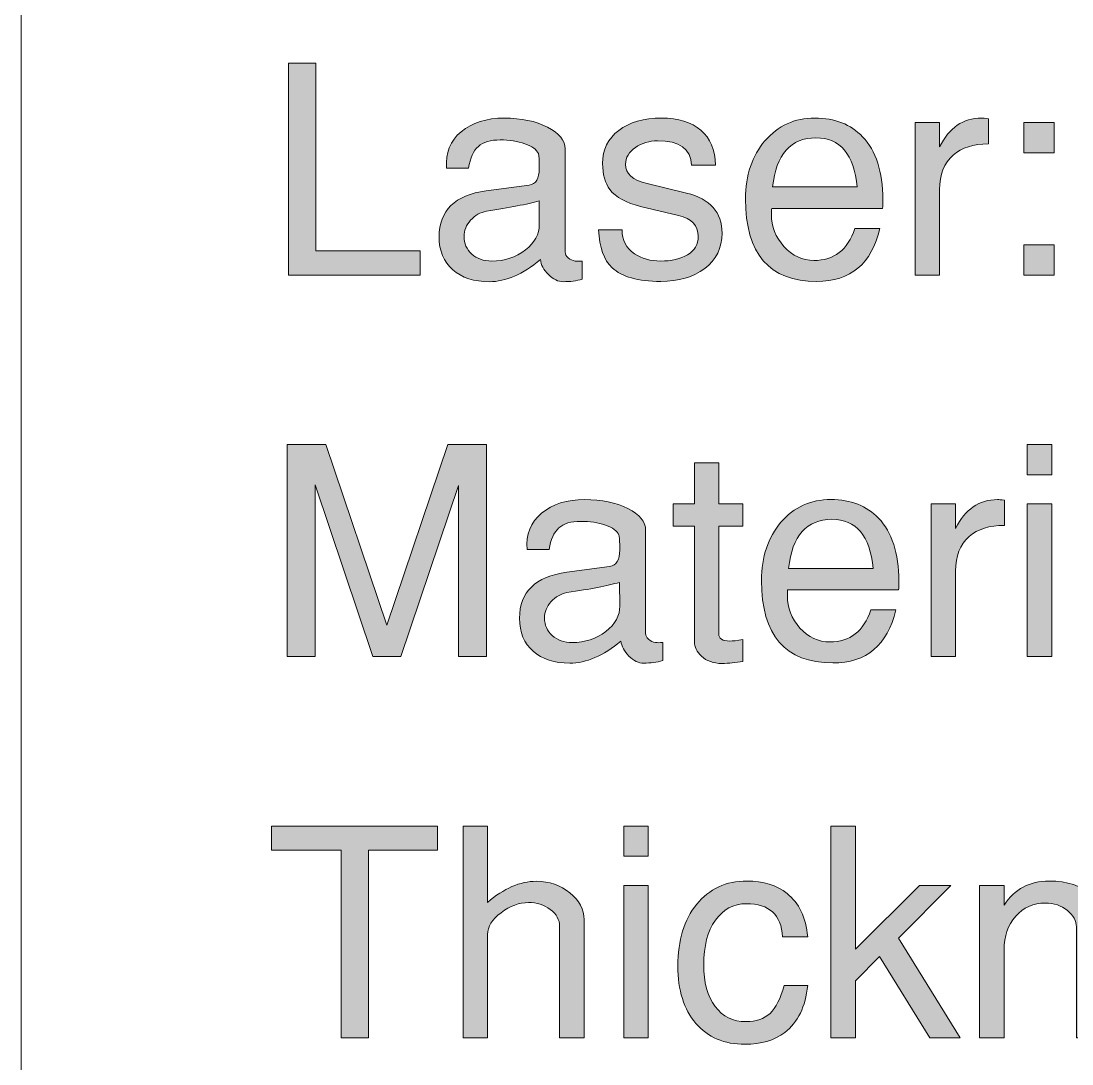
# Model space of a CAD drawing. Header units: inches. Extents: x 0.74 to 7.95, y -5.44 to -0.45.
# Drawn here: x 0.744 to 1.347, y -4.36 to -3.762 of the extents above; entities that cross this region are included whole.
import ezdxf

# ---------------------------------------------------------------- set-up
doc = ezdxf.new("R2010")
doc.units = ezdxf.units.IN
doc.header["$MEASUREMENT"] = 0
doc.layers.add('Layer 1', color=7, linetype='Continuous')

# ---------------------------------------------------------------- blocks, each defined once
blk = doc.blocks.new('block 15')
at = {"layer": 'Layer 1', "true_color": 0xed1f24}
h = blk.add_hatch(color=240, dxfattribs=at)
h.dxf.hatch_style = 2
h.paths.add_polyline_path([(1.01103, -4.12636), (0.99504, -4.12636), (0.99504, -4.02835), (0.96187, -4.12636), (0.94587, -4.12636), (0.9127, -4.02785), (0.9127, -4.12636), (0.8967, -4.12636), (0.8967, -4.00486), (0.91886, -4.00486), (0.95388, -4.10837), (0.98891, -4.00486), (1.01103, -4.00486)])
h = blk.add_hatch(color=240, dxfattribs=at)
h.dxf.hatch_style = 2
h.paths.add_polyline_path([(1.33537, -4.02219), (1.32137, -4.02219), (1.32137, -4.00486), (1.33537, -4.00486)])
h.paths.add_polyline_path([(1.33537, -4.12636), (1.32137, -4.12636), (1.32137, -4.03886), (1.33537, -4.03886)])
h = blk.add_hatch(color=240, dxfattribs=at)
h.dxf.hatch_style = 2
edge = h.paths.add_edge_path()
edge.add_spline(control_points=[(1.1582, -4.12919), (1.15409, -4.12996), (1.15009, -4.13036), (1.1462, -4.13036), (1.14131, -4.13036), (1.13737, -4.12897), (1.13437, -4.12619), (1.1317, -4.12375), (1.13037, -4.12091), (1.13037, -4.11769), (1.13037, -4.11769), (1.13037, -4.05169), (1.13037, -4.05169), (1.13037, -4.05169), (1.1182, -4.05169), (1.1182, -4.05169), (1.1182, -4.05169), (1.1182, -4.03886), (1.1182, -4.03886), (1.1182, -4.03886), (1.13037, -4.03886), (1.13037, -4.03886), (1.13037, -4.03886), (1.13037, -4.01519), (1.13037, -4.01519), (1.13037, -4.01519), (1.14437, -4.01519), (1.14437, -4.01519), (1.14437, -4.01519), (1.14437, -4.03886), (1.14437, -4.03886), (1.14437, -4.03886), (1.1582, -4.03886), (1.1582, -4.03886), (1.1582, -4.03886), (1.1582, -4.05169), (1.1582, -4.05169), (1.1582, -4.05169), (1.14437, -4.05169), (1.14437, -4.05169), (1.14437, -4.05169), (1.14437, -4.11336), (1.14437, -4.11336), (1.14437, -4.11614), (1.14642, -4.11752), (1.15053, -4.11752), (1.1522, -4.11752), (1.15476, -4.11725), (1.1582, -4.11669), (1.1582, -4.11669), (1.1582, -4.12919), (1.1582, -4.12919)], knot_values=[0, 0, 0, 0, 1, 1, 1, 2, 2, 2, 3, 3, 3, 4, 4, 4, 5, 5, 5, 6, 6, 6, 7, 7, 7, 8, 8, 8, 9, 9, 9, 10, 10, 10, 11, 11, 11, 12, 12, 12, 13, 13, 13, 14, 14, 14, 15, 15, 15, 16, 16, 16, 17, 17, 17, 17], degree=3, periodic=1)
h = blk.add_hatch(color=240, dxfattribs=at)
h.dxf.hatch_style = 2
edge = h.paths.add_edge_path()
edge.add_spline(control_points=[(1.1122, -4.12873), (1.10876, -4.1297), (1.10515, -4.13019), (1.10137, -4.13019), (1.09837, -4.13019), (1.09551, -4.12882), (1.09279, -4.12611), (1.09006, -4.12339), (1.08853, -4.12052), (1.0882, -4.11752), (1.07809, -4.12597), (1.06831, -4.13019), (1.05887, -4.13019), (1.05009, -4.13019), (1.04309, -4.1279), (1.03787, -4.12335), (1.03265, -4.11878), (1.03004, -4.11249), (1.03004, -4.10447), (1.03004, -4.08933), (1.03907, -4.08053), (1.05713, -4.07808), (1.05713, -4.07808), (1.08172, -4.07474), (1.08172, -4.07474), (1.0856, -4.07418), (1.08754, -4.07102), (1.08754, -4.06523), (1.08754, -4.06032), (1.08737, -4.05749), (1.08704, -4.05671), (1.08604, -4.05437), (1.08346, -4.05248), (1.07931, -4.05103), (1.07515, -4.04958), (1.07042, -4.04886), (1.06511, -4.04886), (1.05957, -4.04886), (1.05539, -4.0501), (1.05256, -4.05261), (1.04974, -4.05511), (1.04789, -4.05924), (1.047, -4.06502), (1.047, -4.06502), (1.03437, -4.06502), (1.03437, -4.06502), (1.03359, -4.05636), (1.03637, -4.04941), (1.0427, -4.04419), (1.04904, -4.03897), (1.05726, -4.03636), (1.06737, -4.03636), (1.07715, -4.03636), (1.08542, -4.03808), (1.0922, -4.04152), (1.09898, -4.04497), (1.10237, -4.04913), (1.10237, -4.05402), (1.10237, -4.05402), (1.10237, -4.11319), (1.10237, -4.11319), (1.10237, -4.11441), (1.10295, -4.11553), (1.10412, -4.11652), (1.10529, -4.11752), (1.10659, -4.11814), (1.10804, -4.11835), (1.10914, -4.11847), (1.11053, -4.11847), (1.1122, -4.11835), (1.1122, -4.11835), (1.1122, -4.12873), (1.1122, -4.12873)], knot_values=[0, 0, 0, 0, 1, 1, 1, 2, 2, 2, 3, 3, 3, 4, 4, 4, 5, 5, 5, 6, 6, 6, 7, 7, 7, 8, 8, 8, 9, 9, 9, 10, 10, 10, 11, 11, 11, 12, 12, 12, 13, 13, 13, 14, 14, 14, 15, 15, 15, 16, 16, 16, 17, 17, 17, 18, 18, 18, 19, 19, 19, 20, 20, 20, 21, 21, 21, 22, 22, 22, 23, 23, 23, 24, 24, 24, 24], degree=3, periodic=1)
edge = h.paths.add_edge_path()
edge.add_spline(control_points=[(1.08754, -4.09742), (1.08754, -4.09742), (1.08738, -4.08386), (1.08738, -4.08386), (1.08067, -4.08575), (1.07062, -4.08771), (1.05722, -4.08972), (1.0537, -4.09039), (1.05069, -4.09212), (1.04816, -4.09491), (1.04563, -4.0977), (1.04437, -4.10083), (1.04437, -4.10429), (1.04437, -4.10831), (1.04585, -4.11166), (1.04882, -4.11434), (1.05178, -4.11702), (1.05558, -4.11835), (1.06019, -4.11835), (1.06765, -4.11835), (1.07411, -4.11624), (1.07955, -4.11199), (1.08499, -4.10775), (1.08765, -4.10289), (1.08754, -4.09742)], knot_values=[0, 0, 0, 0, 1, 1, 1, 2, 2, 2, 3, 3, 3, 4, 4, 4, 5, 5, 5, 6, 6, 6, 7, 7, 7, 8, 8, 8, 8], degree=3, periodic=1)
h = blk.add_hatch(color=240, dxfattribs=at)
h.dxf.hatch_style = 2
edge = h.paths.add_edge_path()
edge.add_spline(control_points=[(1.2477, -4.08302), (1.2477, -4.08514), (1.24765, -4.08685), (1.24753, -4.08819), (1.24753, -4.08819), (1.18387, -4.08819), (1.18387, -4.08819), (1.18376, -4.08897), (1.1837, -4.09008), (1.1837, -4.09153), (1.1837, -4.09852), (1.18611, -4.10469), (1.19093, -4.11003), (1.19575, -4.11536), (1.20148, -4.11802), (1.20814, -4.11802), (1.21966, -4.11802), (1.22747, -4.11191), (1.23157, -4.09969), (1.23157, -4.09969), (1.24587, -4.09969), (1.24587, -4.09969), (1.2412, -4.11991), (1.22915, -4.13003), (1.2097, -4.13003), (1.18247, -4.13003), (1.16887, -4.11424), (1.16887, -4.08269), (1.16887, -4.06913), (1.17259, -4.05802), (1.18003, -4.04936), (1.18748, -4.04069), (1.19704, -4.03636), (1.2087, -4.03636), (1.22015, -4.03636), (1.22925, -4.03992), (1.23604, -4.04702), (1.2437, -4.05514), (1.24759, -4.06713), (1.2477, -4.08302)], knot_values=[0, 0, 0, 0, 1, 1, 1, 2, 2, 2, 3, 3, 3, 4, 4, 4, 5, 5, 5, 6, 6, 6, 7, 7, 7, 8, 8, 8, 9, 9, 9, 10, 10, 10, 11, 11, 11, 12, 12, 12, 13, 13, 13, 13], degree=3, periodic=1)
edge = h.paths.add_edge_path()
edge.add_spline(control_points=[(1.23287, -4.07585), (1.23108, -4.05708), (1.22322, -4.04769), (1.20929, -4.04769), (1.19479, -4.04769), (1.18648, -4.05708), (1.18437, -4.07585), (1.18437, -4.07585), (1.23287, -4.07585), (1.23287, -4.07585)], knot_values=[0, 0, 0, 0, 1, 1, 1, 2, 2, 2, 3, 3, 3, 3], degree=3, periodic=1)
h = blk.add_hatch(color=240, dxfattribs=at)
h.dxf.hatch_style = 2
edge = h.paths.add_edge_path()
edge.add_spline(control_points=[(1.3082, -4.05119), (1.29964, -4.05119), (1.29292, -4.0533), (1.28803, -4.05752), (1.28281, -4.06219), (1.2802, -4.0688), (1.2802, -4.07736), (1.2802, -4.07736), (1.2802, -4.12636), (1.2802, -4.12636), (1.2802, -4.12636), (1.2662, -4.12636), (1.2662, -4.12636), (1.2662, -4.12636), (1.2662, -4.03886), (1.2662, -4.03886), (1.2662, -4.03886), (1.2802, -4.03886), (1.2802, -4.03886), (1.2802, -4.03886), (1.2802, -4.05286), (1.2802, -4.05286), (1.28575, -4.04186), (1.29376, -4.03636), (1.3042, -4.03636), (1.30509, -4.03636), (1.30642, -4.03647), (1.3082, -4.03669), (1.3082, -4.03669), (1.3082, -4.05119), (1.3082, -4.05119)], knot_values=[0, 0, 0, 0, 1, 1, 1, 2, 2, 2, 3, 3, 3, 4, 4, 4, 5, 5, 5, 6, 6, 6, 7, 7, 7, 8, 8, 8, 9, 9, 9, 10, 10, 10, 10], degree=3, periodic=1)
at = {"layer": 'Layer 1', "lineweight": 0}
for points in [[(1.01103, -4.12636), (0.99504, -4.12636), (0.99504, -4.02835), (0.96187, -4.12636), (0.94587, -4.12636), (0.9127, -4.02785), (0.9127, -4.12636), (0.8967, -4.12636), (0.8967, -4.00486), (0.91886, -4.00486), (0.95388, -4.10837), (0.98891, -4.00486), (1.01103, -4.00486), (1.01103, -4.12636)], [(1.33537, -4.02219), (1.32137, -4.02219), (1.32137, -4.00486), (1.33537, -4.00486), (1.33537, -4.02219)], [(1.33537, -4.12636), (1.32137, -4.12636), (1.32137, -4.03886), (1.33537, -4.03886), (1.33537, -4.12636)]]:
    blk.add_lwpolyline(points, dxfattribs=at)
for points, knots in [([(1.1582, -4.12919), (1.15409, -4.12996), (1.15009, -4.13036), (1.1462, -4.13036), (1.14131, -4.13036), (1.13737, -4.12897), (1.13437, -4.12619), (1.1317, -4.12375), (1.13037, -4.12091), (1.13037, -4.11769), (1.13037, -4.11769), (1.13037, -4.05169), (1.13037, -4.05169), (1.13037, -4.05169), (1.1182, -4.05169), (1.1182, -4.05169), (1.1182, -4.05169), (1.1182, -4.03886), (1.1182, -4.03886), (1.1182, -4.03886), (1.13037, -4.03886), (1.13037, -4.03886), (1.13037, -4.03886), (1.13037, -4.01519), (1.13037, -4.01519), (1.13037, -4.01519), (1.14437, -4.01519), (1.14437, -4.01519), (1.14437, -4.01519), (1.14437, -4.03886), (1.14437, -4.03886), (1.14437, -4.03886), (1.1582, -4.03886), (1.1582, -4.03886), (1.1582, -4.03886), (1.1582, -4.05169), (1.1582, -4.05169), (1.1582, -4.05169), (1.14437, -4.05169), (1.14437, -4.05169), (1.14437, -4.05169), (1.14437, -4.11336), (1.14437, -4.11336), (1.14437, -4.11614), (1.14642, -4.11752), (1.15053, -4.11752), (1.1522, -4.11752), (1.15476, -4.11725), (1.1582, -4.11669), (1.1582, -4.11669), (1.1582, -4.12919), (1.1582, -4.12919)], [0, 0, 0, 0, 1, 1, 1, 2, 2, 2, 3, 3, 3, 4, 4, 4, 5, 5, 5, 6, 6, 6, 7, 7, 7, 8, 8, 8, 9, 9, 9, 10, 10, 10, 11, 11, 11, 12, 12, 12, 13, 13, 13, 14, 14, 14, 15, 15, 15, 16, 16, 16, 17, 17, 17, 17]), ([(1.1122, -4.12873), (1.10876, -4.1297), (1.10515, -4.13019), (1.10137, -4.13019), (1.09837, -4.13019), (1.09551, -4.12882), (1.09279, -4.12611), (1.09006, -4.12339), (1.08853, -4.12052), (1.0882, -4.11752), (1.07809, -4.12597), (1.06831, -4.13019), (1.05887, -4.13019), (1.05009, -4.13019), (1.04309, -4.1279), (1.03787, -4.12335), (1.03265, -4.11878), (1.03004, -4.11249), (1.03004, -4.10447), (1.03004, -4.08933), (1.03907, -4.08053), (1.05713, -4.07808), (1.05713, -4.07808), (1.08172, -4.07474), (1.08172, -4.07474), (1.0856, -4.07418), (1.08754, -4.07102), (1.08754, -4.06523), (1.08754, -4.06032), (1.08737, -4.05749), (1.08704, -4.05671), (1.08604, -4.05437), (1.08346, -4.05248), (1.07931, -4.05103), (1.07515, -4.04958), (1.07042, -4.04886), (1.06511, -4.04886), (1.05957, -4.04886), (1.05539, -4.0501), (1.05256, -4.05261), (1.04974, -4.05511), (1.04789, -4.05924), (1.047, -4.06502), (1.047, -4.06502), (1.03437, -4.06502), (1.03437, -4.06502), (1.03359, -4.05636), (1.03637, -4.04941), (1.0427, -4.04419), (1.04904, -4.03897), (1.05726, -4.03636), (1.06737, -4.03636), (1.07715, -4.03636), (1.08542, -4.03808), (1.0922, -4.04152), (1.09898, -4.04497), (1.10237, -4.04913), (1.10237, -4.05402), (1.10237, -4.05402), (1.10237, -4.11319), (1.10237, -4.11319), (1.10237, -4.11441), (1.10295, -4.11553), (1.10412, -4.11652), (1.10529, -4.11752), (1.10659, -4.11814), (1.10804, -4.11835), (1.10914, -4.11847), (1.11053, -4.11847), (1.1122, -4.11835), (1.1122, -4.11835), (1.1122, -4.12873), (1.1122, -4.12873)], [0, 0, 0, 0, 1, 1, 1, 2, 2, 2, 3, 3, 3, 4, 4, 4, 5, 5, 5, 6, 6, 6, 7, 7, 7, 8, 8, 8, 9, 9, 9, 10, 10, 10, 11, 11, 11, 12, 12, 12, 13, 13, 13, 14, 14, 14, 15, 15, 15, 16, 16, 16, 17, 17, 17, 18, 18, 18, 19, 19, 19, 20, 20, 20, 21, 21, 21, 22, 22, 22, 23, 23, 23, 24, 24, 24, 24]), ([(1.2477, -4.08302), (1.2477, -4.08514), (1.24765, -4.08685), (1.24753, -4.08819), (1.24753, -4.08819), (1.18387, -4.08819), (1.18387, -4.08819), (1.18376, -4.08897), (1.1837, -4.09008), (1.1837, -4.09153), (1.1837, -4.09852), (1.18611, -4.10469), (1.19093, -4.11003), (1.19575, -4.11536), (1.20148, -4.11802), (1.20814, -4.11802), (1.21966, -4.11802), (1.22747, -4.11191), (1.23157, -4.09969), (1.23157, -4.09969), (1.24587, -4.09969), (1.24587, -4.09969), (1.2412, -4.11991), (1.22915, -4.13003), (1.2097, -4.13003), (1.18247, -4.13003), (1.16887, -4.11424), (1.16887, -4.08269), (1.16887, -4.06913), (1.17259, -4.05802), (1.18003, -4.04936), (1.18748, -4.04069), (1.19704, -4.03636), (1.2087, -4.03636), (1.22015, -4.03636), (1.22925, -4.03992), (1.23604, -4.04702), (1.2437, -4.05514), (1.24759, -4.06713), (1.2477, -4.08302)], [0, 0, 0, 0, 1, 1, 1, 2, 2, 2, 3, 3, 3, 4, 4, 4, 5, 5, 5, 6, 6, 6, 7, 7, 7, 8, 8, 8, 9, 9, 9, 10, 10, 10, 11, 11, 11, 12, 12, 12, 13, 13, 13, 13]), ([(1.3082, -4.05119), (1.29964, -4.05119), (1.29292, -4.0533), (1.28803, -4.05752), (1.28281, -4.06219), (1.2802, -4.0688), (1.2802, -4.07736), (1.2802, -4.07736), (1.2802, -4.12636), (1.2802, -4.12636), (1.2802, -4.12636), (1.2662, -4.12636), (1.2662, -4.12636), (1.2662, -4.12636), (1.2662, -4.03886), (1.2662, -4.03886), (1.2662, -4.03886), (1.2802, -4.03886), (1.2802, -4.03886), (1.2802, -4.03886), (1.2802, -4.05286), (1.2802, -4.05286), (1.28575, -4.04186), (1.29376, -4.03636), (1.3042, -4.03636), (1.30509, -4.03636), (1.30642, -4.03647), (1.3082, -4.03669), (1.3082, -4.03669), (1.3082, -4.05119), (1.3082, -4.05119)], [0, 0, 0, 0, 1, 1, 1, 2, 2, 2, 3, 3, 3, 4, 4, 4, 5, 5, 5, 6, 6, 6, 7, 7, 7, 8, 8, 8, 9, 9, 9, 10, 10, 10, 10]), ([(1.23287, -4.07585), (1.23108, -4.05708), (1.22322, -4.04769), (1.20929, -4.04769), (1.19479, -4.04769), (1.18648, -4.05708), (1.18437, -4.07585), (1.18437, -4.07585), (1.23287, -4.07585), (1.23287, -4.07585)], [0, 0, 0, 0, 1, 1, 1, 2, 2, 2, 3, 3, 3, 3]), ([(1.08754, -4.09742), (1.08754, -4.09742), (1.08738, -4.08386), (1.08738, -4.08386), (1.08067, -4.08575), (1.07062, -4.08771), (1.05722, -4.08972), (1.0537, -4.09039), (1.05069, -4.09212), (1.04816, -4.09491), (1.04563, -4.0977), (1.04437, -4.10083), (1.04437, -4.10429), (1.04437, -4.10831), (1.04585, -4.11166), (1.04882, -4.11434), (1.05178, -4.11702), (1.05558, -4.11835), (1.06019, -4.11835), (1.06765, -4.11835), (1.07411, -4.11624), (1.07955, -4.11199), (1.08499, -4.10775), (1.08765, -4.10289), (1.08754, -4.09742)], [0, 0, 0, 0, 1, 1, 1, 2, 2, 2, 3, 3, 3, 4, 4, 4, 5, 5, 5, 6, 6, 6, 7, 7, 7, 8, 8, 8, 8])]:
    blk.add_open_spline(points, degree=3, knots=knots, dxfattribs=at)
blk = doc.blocks.new('block 14')
at = {"layer": 'Layer 1'}
blk.add_blockref('block 15', (0, 0), dxfattribs=at)
blk = doc.blocks.new('block 18')
at = {"layer": 'Layer 1', "true_color": 0xed1f24}
h = blk.add_hatch(color=240, dxfattribs=at)
h.dxf.hatch_style = 2
h.paths.add_polyline_path([(0.98304, -4.23749), (0.94337, -4.23749), (0.94337, -4.34516), (0.9277, -4.34516), (0.9277, -4.23749), (0.8877, -4.23749), (0.8877, -4.22366), (0.98304, -4.22366)])
h = blk.add_hatch(color=240, dxfattribs=at)
h.dxf.hatch_style = 2
edge = h.paths.add_edge_path()
edge.add_spline(control_points=[(1.06704, -4.34516), (1.06704, -4.34516), (1.05304, -4.34516), (1.05304, -4.34516), (1.05304, -4.34516), (1.05304, -4.28116), (1.05304, -4.28116), (1.05304, -4.27738), (1.05126, -4.27416), (1.0477, -4.27149), (1.04415, -4.26883), (1.03998, -4.2675), (1.0352, -4.2675), (1.02987, -4.2675), (1.02462, -4.26944), (1.01945, -4.27333), (1.01429, -4.27721), (1.01171, -4.28139), (1.01171, -4.28583), (1.01171, -4.28583), (1.01171, -4.34516), (1.01171, -4.34516), (1.01171, -4.34516), (0.9977, -4.34516), (0.9977, -4.34516), (0.9977, -4.34516), (0.9977, -4.22366), (0.9977, -4.22366), (0.9977, -4.22366), (1.01171, -4.22366), (1.01171, -4.22366), (1.01171, -4.22366), (1.01171, -4.2675), (1.01171, -4.2675), (1.02092, -4.25939), (1.03026, -4.25533), (1.0397, -4.25533), (1.04704, -4.25533), (1.05343, -4.25752), (1.05887, -4.26191), (1.06431, -4.2663), (1.06704, -4.27144), (1.06704, -4.27733), (1.06704, -4.27733), (1.06704, -4.34516), (1.06704, -4.34516)], knot_values=[0, 0, 0, 0, 1, 1, 1, 2, 2, 2, 3, 3, 3, 4, 4, 4, 5, 5, 5, 6, 6, 6, 7, 7, 7, 8, 8, 8, 9, 9, 9, 10, 10, 10, 11, 11, 11, 12, 12, 12, 13, 13, 13, 14, 14, 14, 15, 15, 15, 15], degree=3, periodic=1)
h = blk.add_hatch(color=240, dxfattribs=at)
h.dxf.hatch_style = 2
h.paths.add_polyline_path([(1.10387, -4.24099), (1.08987, -4.24099), (1.08987, -4.22366), (1.10387, -4.22366)])
h.paths.add_polyline_path([(1.10387, -4.34516), (1.08987, -4.34516), (1.08987, -4.25766), (1.10387, -4.25766)])
h = blk.add_hatch(color=240, dxfattribs=at)
h.dxf.hatch_style = 2
h.paths.add_polyline_path([(1.28278, -4.34516), (1.26554, -4.34516), (1.23665, -4.29841), (1.2227, -4.31246), (1.2227, -4.34516), (1.2087, -4.34516), (1.2087, -4.22366), (1.2227, -4.22366), (1.2227, -4.29416), (1.25954, -4.25766), (1.27753, -4.25766), (1.24743, -4.28796)])
h = blk.add_hatch(color=240, dxfattribs=at)
h.dxf.hatch_style = 2
edge = h.paths.add_edge_path()
edge.add_spline(control_points=[(1.19537, -4.315), (1.19415, -4.32722), (1.18976, -4.33622), (1.1822, -4.34199), (1.1762, -4.34655), (1.16859, -4.34883), (1.15937, -4.34883), (1.14748, -4.34883), (1.13809, -4.34483), (1.13121, -4.33683), (1.12432, -4.32883), (1.12087, -4.31783), (1.12087, -4.30383), (1.12087, -4.28916), (1.12448, -4.27738), (1.1317, -4.26849), (1.13892, -4.2596), (1.14853, -4.25516), (1.16054, -4.25516), (1.16987, -4.25516), (1.17754, -4.25755), (1.18353, -4.26233), (1.19042, -4.26777), (1.19437, -4.27605), (1.19537, -4.28716), (1.19537, -4.28716), (1.181, -4.28716), (1.181, -4.28716), (1.18022, -4.2745), (1.17331, -4.26816), (1.16027, -4.26816), (1.1528, -4.26816), (1.14684, -4.27133), (1.14239, -4.27766), (1.13793, -4.284), (1.1357, -4.29249), (1.1357, -4.30316), (1.1357, -4.31327), (1.13787, -4.32124), (1.14222, -4.32708), (1.14657, -4.33291), (1.15247, -4.33583), (1.15994, -4.33583), (1.16584, -4.33583), (1.17046, -4.33424), (1.17381, -4.33108), (1.17715, -4.32791), (1.17982, -4.32255), (1.18183, -4.315), (1.18183, -4.315), (1.19537, -4.315), (1.19537, -4.315)], knot_values=[0, 0, 0, 0, 1, 1, 1, 2, 2, 2, 3, 3, 3, 4, 4, 4, 5, 5, 5, 6, 6, 6, 7, 7, 7, 8, 8, 8, 9, 9, 9, 10, 10, 10, 11, 11, 11, 12, 12, 12, 13, 13, 13, 14, 14, 14, 15, 15, 15, 16, 16, 16, 17, 17, 17, 17], degree=3, periodic=1)
h = blk.add_hatch(color=240, dxfattribs=at)
h.dxf.hatch_style = 2
edge = h.paths.add_edge_path()
edge.add_spline(control_points=[(1.36354, -4.34516), (1.36354, -4.34516), (1.34953, -4.34516), (1.34953, -4.34516), (1.34953, -4.34516), (1.34953, -4.28149), (1.34953, -4.28149), (1.34953, -4.27805), (1.34781, -4.27491), (1.34437, -4.27207), (1.34092, -4.26925), (1.3367, -4.26783), (1.3317, -4.26783), (1.32481, -4.26783), (1.31915, -4.27036), (1.3147, -4.27541), (1.31026, -4.28047), (1.30804, -4.28689), (1.30804, -4.29466), (1.30804, -4.29466), (1.30804, -4.34516), (1.30804, -4.34516), (1.30804, -4.34516), (1.29403, -4.34516), (1.29403, -4.34516), (1.29403, -4.34516), (1.29403, -4.25766), (1.29403, -4.25766), (1.29403, -4.25766), (1.30804, -4.25766), (1.30804, -4.25766), (1.30804, -4.25766), (1.30804, -4.269), (1.30804, -4.269), (1.31403, -4.25977), (1.32265, -4.25516), (1.33387, -4.25516), (1.34454, -4.25516), (1.35242, -4.25789), (1.35754, -4.26333), (1.36154, -4.26755), (1.36354, -4.27288), (1.36354, -4.27932), (1.36354, -4.27932), (1.36354, -4.34516), (1.36354, -4.34516)], knot_values=[0, 0, 0, 0, 1, 1, 1, 2, 2, 2, 3, 3, 3, 4, 4, 4, 5, 5, 5, 6, 6, 6, 7, 7, 7, 8, 8, 8, 9, 9, 9, 10, 10, 10, 11, 11, 11, 12, 12, 12, 13, 13, 13, 14, 14, 14, 15, 15, 15, 15], degree=3, periodic=1)
at = {"layer": 'Layer 1', "lineweight": 0}
for points in [[(0.98304, -4.23749), (0.94337, -4.23749), (0.94337, -4.34516), (0.9277, -4.34516), (0.9277, -4.23749), (0.8877, -4.23749), (0.8877, -4.22366), (0.98304, -4.22366), (0.98304, -4.23749)], [(1.10387, -4.24099), (1.08987, -4.24099), (1.08987, -4.22366), (1.10387, -4.22366), (1.10387, -4.24099)], [(1.28278, -4.34516), (1.26554, -4.34516), (1.23665, -4.29841), (1.2227, -4.31246), (1.2227, -4.34516), (1.2087, -4.34516), (1.2087, -4.22366), (1.2227, -4.22366), (1.2227, -4.29416), (1.25954, -4.25766), (1.27753, -4.25766), (1.24743, -4.28796), (1.28278, -4.34516)], [(1.10387, -4.34516), (1.08987, -4.34516), (1.08987, -4.25766), (1.10387, -4.25766), (1.10387, -4.34516)]]:
    blk.add_lwpolyline(points, dxfattribs=at)
for points, knots in [([(1.06704, -4.34516), (1.06704, -4.34516), (1.05304, -4.34516), (1.05304, -4.34516), (1.05304, -4.34516), (1.05304, -4.28116), (1.05304, -4.28116), (1.05304, -4.27738), (1.05126, -4.27416), (1.0477, -4.27149), (1.04415, -4.26883), (1.03998, -4.2675), (1.0352, -4.2675), (1.02987, -4.2675), (1.02462, -4.26944), (1.01945, -4.27333), (1.01429, -4.27721), (1.01171, -4.28139), (1.01171, -4.28583), (1.01171, -4.28583), (1.01171, -4.34516), (1.01171, -4.34516), (1.01171, -4.34516), (0.9977, -4.34516), (0.9977, -4.34516), (0.9977, -4.34516), (0.9977, -4.22366), (0.9977, -4.22366), (0.9977, -4.22366), (1.01171, -4.22366), (1.01171, -4.22366), (1.01171, -4.22366), (1.01171, -4.2675), (1.01171, -4.2675), (1.02092, -4.25939), (1.03026, -4.25533), (1.0397, -4.25533), (1.04704, -4.25533), (1.05343, -4.25752), (1.05887, -4.26191), (1.06431, -4.2663), (1.06704, -4.27144), (1.06704, -4.27733), (1.06704, -4.27733), (1.06704, -4.34516), (1.06704, -4.34516)], [0, 0, 0, 0, 1, 1, 1, 2, 2, 2, 3, 3, 3, 4, 4, 4, 5, 5, 5, 6, 6, 6, 7, 7, 7, 8, 8, 8, 9, 9, 9, 10, 10, 10, 11, 11, 11, 12, 12, 12, 13, 13, 13, 14, 14, 14, 15, 15, 15, 15]), ([(1.19537, -4.315), (1.19415, -4.32722), (1.18976, -4.33622), (1.1822, -4.34199), (1.1762, -4.34655), (1.16859, -4.34883), (1.15937, -4.34883), (1.14748, -4.34883), (1.13809, -4.34483), (1.13121, -4.33683), (1.12432, -4.32883), (1.12087, -4.31783), (1.12087, -4.30383), (1.12087, -4.28916), (1.12448, -4.27738), (1.1317, -4.26849), (1.13892, -4.2596), (1.14853, -4.25516), (1.16054, -4.25516), (1.16987, -4.25516), (1.17754, -4.25755), (1.18353, -4.26233), (1.19042, -4.26777), (1.19437, -4.27605), (1.19537, -4.28716), (1.19537, -4.28716), (1.181, -4.28716), (1.181, -4.28716), (1.18022, -4.2745), (1.17331, -4.26816), (1.16027, -4.26816), (1.1528, -4.26816), (1.14684, -4.27133), (1.14239, -4.27766), (1.13793, -4.284), (1.1357, -4.29249), (1.1357, -4.30316), (1.1357, -4.31327), (1.13787, -4.32124), (1.14222, -4.32708), (1.14657, -4.33291), (1.15247, -4.33583), (1.15994, -4.33583), (1.16584, -4.33583), (1.17046, -4.33424), (1.17381, -4.33108), (1.17715, -4.32791), (1.17982, -4.32255), (1.18183, -4.315), (1.18183, -4.315), (1.19537, -4.315), (1.19537, -4.315)], [0, 0, 0, 0, 1, 1, 1, 2, 2, 2, 3, 3, 3, 4, 4, 4, 5, 5, 5, 6, 6, 6, 7, 7, 7, 8, 8, 8, 9, 9, 9, 10, 10, 10, 11, 11, 11, 12, 12, 12, 13, 13, 13, 14, 14, 14, 15, 15, 15, 16, 16, 16, 17, 17, 17, 17]), ([(1.36354, -4.34516), (1.36354, -4.34516), (1.34953, -4.34516), (1.34953, -4.34516), (1.34953, -4.34516), (1.34953, -4.28149), (1.34953, -4.28149), (1.34953, -4.27805), (1.34781, -4.27491), (1.34437, -4.27207), (1.34092, -4.26925), (1.3367, -4.26783), (1.3317, -4.26783), (1.32481, -4.26783), (1.31915, -4.27036), (1.3147, -4.27541), (1.31026, -4.28047), (1.30804, -4.28689), (1.30804, -4.29466), (1.30804, -4.29466), (1.30804, -4.34516), (1.30804, -4.34516), (1.30804, -4.34516), (1.29403, -4.34516), (1.29403, -4.34516), (1.29403, -4.34516), (1.29403, -4.25766), (1.29403, -4.25766), (1.29403, -4.25766), (1.30804, -4.25766), (1.30804, -4.25766), (1.30804, -4.25766), (1.30804, -4.269), (1.30804, -4.269), (1.31403, -4.25977), (1.32265, -4.25516), (1.33387, -4.25516), (1.34454, -4.25516), (1.35242, -4.25789), (1.35754, -4.26333), (1.36154, -4.26755), (1.36354, -4.27288), (1.36354, -4.27932), (1.36354, -4.27932), (1.36354, -4.34516), (1.36354, -4.34516)], [0, 0, 0, 0, 1, 1, 1, 2, 2, 2, 3, 3, 3, 4, 4, 4, 5, 5, 5, 6, 6, 6, 7, 7, 7, 8, 8, 8, 9, 9, 9, 10, 10, 10, 11, 11, 11, 12, 12, 12, 13, 13, 13, 14, 14, 14, 15, 15, 15, 15])]:
    blk.add_open_spline(points, degree=3, knots=knots, dxfattribs=at)
blk = doc.blocks.new('block 17')
at = {"layer": 'Layer 1'}
blk.add_blockref('block 18', (0, 0), dxfattribs=at)
blk = doc.blocks.new('block 21')
at = {"layer": 'Layer 1', "true_color": 0xed1f24}
h = blk.add_hatch(color=240, dxfattribs=at)
h.dxf.hatch_style = 2
h.paths.add_polyline_path([(0.97304, -3.90755), (0.89754, -3.90755), (0.89754, -3.78605), (0.9132, -3.78605), (0.9132, -3.89372), (0.97304, -3.89372)])
h = blk.add_hatch(color=240, dxfattribs=at)
h.dxf.hatch_style = 2
edge = h.paths.add_edge_path()
edge.add_spline(control_points=[(1.06603, -3.90993), (1.06259, -3.9109), (1.05898, -3.91138), (1.0552, -3.91138), (1.0522, -3.91138), (1.04934, -3.91002), (1.04662, -3.9073), (1.04389, -3.90458), (1.04237, -3.90172), (1.04203, -3.89872), (1.03192, -3.90717), (1.02214, -3.91138), (1.0127, -3.91138), (1.00392, -3.91138), (0.99692, -3.9091), (0.9917, -3.90454), (0.98648, -3.89998), (0.98387, -3.89368), (0.98387, -3.88567), (0.98387, -3.87052), (0.9929, -3.86173), (1.01096, -3.85928), (1.01096, -3.85928), (1.03555, -3.85594), (1.03555, -3.85594), (1.03943, -3.85538), (1.04137, -3.85221), (1.04137, -3.84642), (1.04137, -3.84152), (1.0412, -3.83868), (1.04087, -3.8379), (1.03987, -3.83556), (1.03729, -3.83367), (1.03314, -3.83222), (1.02898, -3.83078), (1.02425, -3.83005), (1.01894, -3.83005), (1.0134, -3.83005), (1.00922, -3.8313), (1.0064, -3.8338), (1.00357, -3.8363), (1.00172, -3.84044), (1.00083, -3.84622), (1.00083, -3.84622), (0.9882, -3.84622), (0.9882, -3.84622), (0.98742, -3.83755), (0.9902, -3.83061), (0.99653, -3.82539), (1.00287, -3.82016), (1.01109, -3.81755), (1.0212, -3.81755), (1.03098, -3.81755), (1.03925, -3.81927), (1.04603, -3.82272), (1.05281, -3.82617), (1.0562, -3.83033), (1.0562, -3.83522), (1.0562, -3.83522), (1.0562, -3.89438), (1.0562, -3.89438), (1.0562, -3.89561), (1.05678, -3.89672), (1.05795, -3.89772), (1.05912, -3.89872), (1.06042, -3.89933), (1.06187, -3.89955), (1.06297, -3.89966), (1.06436, -3.89966), (1.06603, -3.89955), (1.06603, -3.89955), (1.06603, -3.90993), (1.06603, -3.90993)], knot_values=[0, 0, 0, 0, 1, 1, 1, 2, 2, 2, 3, 3, 3, 4, 4, 4, 5, 5, 5, 6, 6, 6, 7, 7, 7, 8, 8, 8, 9, 9, 9, 10, 10, 10, 11, 11, 11, 12, 12, 12, 13, 13, 13, 14, 14, 14, 15, 15, 15, 16, 16, 16, 17, 17, 17, 18, 18, 18, 19, 19, 19, 20, 20, 20, 21, 21, 21, 22, 22, 22, 23, 23, 23, 24, 24, 24, 24], degree=3, periodic=1)
edge = h.paths.add_edge_path()
edge.add_spline(control_points=[(1.04137, -3.87861), (1.04137, -3.87861), (1.04121, -3.86505), (1.04121, -3.86505), (1.0345, -3.86695), (1.02445, -3.8689), (1.01105, -3.87092), (1.00753, -3.87159), (1.00452, -3.87332), (1.00199, -3.87611), (0.99946, -3.8789), (0.9982, -3.88203), (0.9982, -3.88548), (0.9982, -3.88951), (0.99968, -3.89286), (1.00265, -3.89553), (1.00562, -3.89821), (1.00941, -3.89955), (1.01402, -3.89955), (1.02148, -3.89955), (1.02794, -3.89743), (1.03338, -3.89319), (1.03882, -3.88894), (1.04148, -3.88409), (1.04137, -3.87861)], knot_values=[0, 0, 0, 0, 1, 1, 1, 2, 2, 2, 3, 3, 3, 4, 4, 4, 5, 5, 5, 6, 6, 6, 7, 7, 7, 8, 8, 8, 8], degree=3, periodic=1)
h = blk.add_hatch(color=240, dxfattribs=at)
h.dxf.hatch_style = 2
edge = h.paths.add_edge_path()
edge.add_spline(control_points=[(1.1462, -3.88355), (1.1462, -3.89211), (1.14289, -3.89886), (1.13628, -3.9038), (1.12967, -3.90875), (1.12126, -3.91122), (1.11103, -3.91122), (1.09803, -3.91122), (1.08875, -3.90861), (1.0832, -3.90339), (1.07842, -3.89894), (1.07581, -3.89172), (1.07536, -3.88172), (1.07536, -3.88172), (1.08887, -3.88172), (1.08887, -3.88172), (1.08887, -3.88761), (1.09125, -3.89216), (1.09604, -3.89539), (1.10015, -3.89817), (1.10509, -3.89955), (1.11087, -3.89955), (1.1172, -3.89955), (1.12239, -3.89836), (1.12645, -3.89596), (1.13051, -3.89357), (1.13253, -3.89003), (1.13253, -3.88535), (1.13253, -3.87911), (1.12876, -3.8751), (1.12122, -3.87332), (1.12122, -3.87332), (1.09937, -3.86818), (1.09937, -3.86818), (1.09115, -3.86619), (1.08531, -3.86297), (1.08187, -3.85853), (1.07909, -3.85487), (1.0777, -3.84987), (1.0777, -3.84354), (1.0777, -3.83565), (1.08078, -3.82935), (1.08695, -3.82463), (1.09312, -3.81991), (1.10131, -3.81755), (1.11153, -3.81755), (1.12109, -3.81755), (1.12859, -3.81986), (1.13403, -3.82447), (1.13947, -3.82908), (1.14231, -3.83577), (1.14253, -3.84455), (1.14253, -3.84455), (1.1287, -3.84455), (1.1287, -3.84455), (1.12836, -3.83522), (1.12187, -3.83055), (1.1092, -3.83055), (1.10453, -3.83055), (1.10031, -3.83183), (1.09653, -3.83438), (1.09275, -3.83694), (1.09087, -3.84016), (1.09087, -3.84406), (1.09087, -3.84939), (1.09498, -3.85305), (1.1032, -3.85506), (1.1032, -3.85506), (1.12587, -3.86056), (1.12587, -3.86056), (1.13942, -3.86388), (1.1462, -3.87155), (1.1462, -3.88355)], knot_values=[0, 0, 0, 0, 1, 1, 1, 2, 2, 2, 3, 3, 3, 4, 4, 4, 5, 5, 5, 6, 6, 6, 7, 7, 7, 8, 8, 8, 9, 9, 9, 10, 10, 10, 11, 11, 11, 12, 12, 12, 13, 13, 13, 14, 14, 14, 15, 15, 15, 16, 16, 16, 17, 17, 17, 18, 18, 18, 19, 19, 19, 20, 20, 20, 21, 21, 21, 22, 22, 22, 23, 23, 23, 24, 24, 24, 24], degree=3, periodic=1)
h = blk.add_hatch(color=240, dxfattribs=at)
h.dxf.hatch_style = 2
edge = h.paths.add_edge_path()
edge.add_spline(control_points=[(1.23853, -3.86422), (1.23853, -3.86633), (1.23848, -3.86805), (1.23836, -3.86938), (1.23836, -3.86938), (1.1747, -3.86938), (1.1747, -3.86938), (1.17459, -3.87016), (1.17453, -3.87128), (1.17453, -3.87272), (1.17453, -3.87972), (1.17694, -3.88588), (1.18176, -3.89122), (1.18658, -3.89655), (1.19231, -3.89922), (1.19897, -3.89922), (1.21049, -3.89922), (1.2183, -3.89311), (1.22241, -3.88089), (1.22241, -3.88089), (1.2367, -3.88089), (1.2367, -3.88089), (1.23204, -3.90111), (1.21998, -3.91122), (1.20053, -3.91122), (1.17331, -3.91122), (1.1597, -3.89544), (1.1597, -3.86388), (1.1597, -3.85033), (1.16342, -3.83922), (1.17086, -3.83055), (1.17831, -3.82189), (1.18787, -3.81755), (1.19953, -3.81755), (1.21098, -3.81755), (1.22009, -3.82111), (1.22687, -3.82822), (1.23453, -3.83633), (1.23842, -3.84833), (1.23853, -3.86422)], knot_values=[0, 0, 0, 0, 1, 1, 1, 2, 2, 2, 3, 3, 3, 4, 4, 4, 5, 5, 5, 6, 6, 6, 7, 7, 7, 8, 8, 8, 9, 9, 9, 10, 10, 10, 11, 11, 11, 12, 12, 12, 13, 13, 13, 13], degree=3, periodic=1)
edge = h.paths.add_edge_path()
edge.add_spline(control_points=[(1.2237, -3.85705), (1.22191, -3.83828), (1.21405, -3.82888), (1.20012, -3.82888), (1.18562, -3.82888), (1.17731, -3.83828), (1.1752, -3.85705), (1.1752, -3.85705), (1.2237, -3.85705), (1.2237, -3.85705)], knot_values=[0, 0, 0, 0, 1, 1, 1, 2, 2, 2, 3, 3, 3, 3], degree=3, periodic=1)
h = blk.add_hatch(color=240, dxfattribs=at)
h.dxf.hatch_style = 2
edge = h.paths.add_edge_path()
edge.add_spline(control_points=[(1.29904, -3.83238), (1.29048, -3.83238), (1.28376, -3.8345), (1.27887, -3.83872), (1.27365, -3.84338), (1.27104, -3.85), (1.27104, -3.85855), (1.27104, -3.85855), (1.27104, -3.90755), (1.27104, -3.90755), (1.27104, -3.90755), (1.25704, -3.90755), (1.25704, -3.90755), (1.25704, -3.90755), (1.25704, -3.82005), (1.25704, -3.82005), (1.25704, -3.82005), (1.27104, -3.82005), (1.27104, -3.82005), (1.27104, -3.82005), (1.27104, -3.83405), (1.27104, -3.83405), (1.27659, -3.82305), (1.28459, -3.81755), (1.29504, -3.81755), (1.29593, -3.81755), (1.29726, -3.81766), (1.29904, -3.81788), (1.29904, -3.81788), (1.29904, -3.83238), (1.29904, -3.83238)], knot_values=[0, 0, 0, 0, 1, 1, 1, 2, 2, 2, 3, 3, 3, 4, 4, 4, 5, 5, 5, 6, 6, 6, 7, 7, 7, 8, 8, 8, 9, 9, 9, 10, 10, 10, 10], degree=3, periodic=1)
h = blk.add_hatch(color=240, dxfattribs=at)
h.dxf.hatch_style = 2
h.paths.add_polyline_path([(1.3367, -3.83739), (1.31936, -3.83739), (1.31936, -3.82005), (1.3367, -3.82005)])
h.paths.add_polyline_path([(1.3367, -3.90755), (1.31936, -3.90755), (1.31936, -3.89022), (1.3367, -3.89022)])
at = {"layer": 'Layer 1', "lineweight": 0}
for points in [[(0.97304, -3.90755), (0.89754, -3.90755), (0.89754, -3.78605), (0.9132, -3.78605), (0.9132, -3.89372), (0.97304, -3.89372), (0.97304, -3.90755)], [(1.3367, -3.83739), (1.31936, -3.83739), (1.31936, -3.82005), (1.3367, -3.82005), (1.3367, -3.83739)], [(1.3367, -3.90755), (1.31936, -3.90755), (1.31936, -3.89022), (1.3367, -3.89022), (1.3367, -3.90755)]]:
    blk.add_lwpolyline(points, dxfattribs=at)
for points, knots in [([(1.06603, -3.90993), (1.06259, -3.9109), (1.05898, -3.91138), (1.0552, -3.91138), (1.0522, -3.91138), (1.04934, -3.91002), (1.04662, -3.9073), (1.04389, -3.90458), (1.04237, -3.90172), (1.04203, -3.89872), (1.03192, -3.90717), (1.02214, -3.91138), (1.0127, -3.91138), (1.00392, -3.91138), (0.99692, -3.9091), (0.9917, -3.90454), (0.98648, -3.89998), (0.98387, -3.89368), (0.98387, -3.88567), (0.98387, -3.87052), (0.9929, -3.86173), (1.01096, -3.85928), (1.01096, -3.85928), (1.03555, -3.85594), (1.03555, -3.85594), (1.03943, -3.85538), (1.04137, -3.85221), (1.04137, -3.84642), (1.04137, -3.84152), (1.0412, -3.83868), (1.04087, -3.8379), (1.03987, -3.83556), (1.03729, -3.83367), (1.03314, -3.83222), (1.02898, -3.83078), (1.02425, -3.83005), (1.01894, -3.83005), (1.0134, -3.83005), (1.00922, -3.8313), (1.0064, -3.8338), (1.00357, -3.8363), (1.00172, -3.84044), (1.00083, -3.84622), (1.00083, -3.84622), (0.9882, -3.84622), (0.9882, -3.84622), (0.98742, -3.83755), (0.9902, -3.83061), (0.99653, -3.82539), (1.00287, -3.82016), (1.01109, -3.81755), (1.0212, -3.81755), (1.03098, -3.81755), (1.03925, -3.81927), (1.04603, -3.82272), (1.05281, -3.82617), (1.0562, -3.83033), (1.0562, -3.83522), (1.0562, -3.83522), (1.0562, -3.89438), (1.0562, -3.89438), (1.0562, -3.89561), (1.05678, -3.89672), (1.05795, -3.89772), (1.05912, -3.89872), (1.06042, -3.89933), (1.06187, -3.89955), (1.06297, -3.89966), (1.06436, -3.89966), (1.06603, -3.89955), (1.06603, -3.89955), (1.06603, -3.90993), (1.06603, -3.90993)], [0, 0, 0, 0, 1, 1, 1, 2, 2, 2, 3, 3, 3, 4, 4, 4, 5, 5, 5, 6, 6, 6, 7, 7, 7, 8, 8, 8, 9, 9, 9, 10, 10, 10, 11, 11, 11, 12, 12, 12, 13, 13, 13, 14, 14, 14, 15, 15, 15, 16, 16, 16, 17, 17, 17, 18, 18, 18, 19, 19, 19, 20, 20, 20, 21, 21, 21, 22, 22, 22, 23, 23, 23, 24, 24, 24, 24]), ([(1.1462, -3.88355), (1.1462, -3.89211), (1.14289, -3.89886), (1.13628, -3.9038), (1.12967, -3.90875), (1.12126, -3.91122), (1.11103, -3.91122), (1.09803, -3.91122), (1.08875, -3.90861), (1.0832, -3.90339), (1.07842, -3.89894), (1.07581, -3.89172), (1.07536, -3.88172), (1.07536, -3.88172), (1.08887, -3.88172), (1.08887, -3.88172), (1.08887, -3.88761), (1.09125, -3.89216), (1.09604, -3.89539), (1.10015, -3.89817), (1.10509, -3.89955), (1.11087, -3.89955), (1.1172, -3.89955), (1.12239, -3.89836), (1.12645, -3.89596), (1.13051, -3.89357), (1.13253, -3.89003), (1.13253, -3.88535), (1.13253, -3.87911), (1.12876, -3.8751), (1.12122, -3.87332), (1.12122, -3.87332), (1.09937, -3.86818), (1.09937, -3.86818), (1.09115, -3.86619), (1.08531, -3.86297), (1.08187, -3.85853), (1.07909, -3.85487), (1.0777, -3.84987), (1.0777, -3.84354), (1.0777, -3.83565), (1.08078, -3.82935), (1.08695, -3.82463), (1.09312, -3.81991), (1.10131, -3.81755), (1.11153, -3.81755), (1.12109, -3.81755), (1.12859, -3.81986), (1.13403, -3.82447), (1.13947, -3.82908), (1.14231, -3.83577), (1.14253, -3.84455), (1.14253, -3.84455), (1.1287, -3.84455), (1.1287, -3.84455), (1.12836, -3.83522), (1.12187, -3.83055), (1.1092, -3.83055), (1.10453, -3.83055), (1.10031, -3.83183), (1.09653, -3.83438), (1.09275, -3.83694), (1.09087, -3.84016), (1.09087, -3.84406), (1.09087, -3.84939), (1.09498, -3.85305), (1.1032, -3.85506), (1.1032, -3.85506), (1.12587, -3.86056), (1.12587, -3.86056), (1.13942, -3.86388), (1.1462, -3.87155), (1.1462, -3.88355)], [0, 0, 0, 0, 1, 1, 1, 2, 2, 2, 3, 3, 3, 4, 4, 4, 5, 5, 5, 6, 6, 6, 7, 7, 7, 8, 8, 8, 9, 9, 9, 10, 10, 10, 11, 11, 11, 12, 12, 12, 13, 13, 13, 14, 14, 14, 15, 15, 15, 16, 16, 16, 17, 17, 17, 18, 18, 18, 19, 19, 19, 20, 20, 20, 21, 21, 21, 22, 22, 22, 23, 23, 23, 24, 24, 24, 24]), ([(1.23853, -3.86422), (1.23853, -3.86633), (1.23848, -3.86805), (1.23836, -3.86938), (1.23836, -3.86938), (1.1747, -3.86938), (1.1747, -3.86938), (1.17459, -3.87016), (1.17453, -3.87128), (1.17453, -3.87272), (1.17453, -3.87972), (1.17694, -3.88588), (1.18176, -3.89122), (1.18658, -3.89655), (1.19231, -3.89922), (1.19897, -3.89922), (1.21049, -3.89922), (1.2183, -3.89311), (1.22241, -3.88089), (1.22241, -3.88089), (1.2367, -3.88089), (1.2367, -3.88089), (1.23204, -3.90111), (1.21998, -3.91122), (1.20053, -3.91122), (1.17331, -3.91122), (1.1597, -3.89544), (1.1597, -3.86388), (1.1597, -3.85033), (1.16342, -3.83922), (1.17086, -3.83055), (1.17831, -3.82189), (1.18787, -3.81755), (1.19953, -3.81755), (1.21098, -3.81755), (1.22009, -3.82111), (1.22687, -3.82822), (1.23453, -3.83633), (1.23842, -3.84833), (1.23853, -3.86422)], [0, 0, 0, 0, 1, 1, 1, 2, 2, 2, 3, 3, 3, 4, 4, 4, 5, 5, 5, 6, 6, 6, 7, 7, 7, 8, 8, 8, 9, 9, 9, 10, 10, 10, 11, 11, 11, 12, 12, 12, 13, 13, 13, 13]), ([(1.29904, -3.83238), (1.29048, -3.83238), (1.28376, -3.8345), (1.27887, -3.83872), (1.27365, -3.84338), (1.27104, -3.85), (1.27104, -3.85855), (1.27104, -3.85855), (1.27104, -3.90755), (1.27104, -3.90755), (1.27104, -3.90755), (1.25704, -3.90755), (1.25704, -3.90755), (1.25704, -3.90755), (1.25704, -3.82005), (1.25704, -3.82005), (1.25704, -3.82005), (1.27104, -3.82005), (1.27104, -3.82005), (1.27104, -3.82005), (1.27104, -3.83405), (1.27104, -3.83405), (1.27659, -3.82305), (1.28459, -3.81755), (1.29504, -3.81755), (1.29593, -3.81755), (1.29726, -3.81766), (1.29904, -3.81788), (1.29904, -3.81788), (1.29904, -3.83238), (1.29904, -3.83238)], [0, 0, 0, 0, 1, 1, 1, 2, 2, 2, 3, 3, 3, 4, 4, 4, 5, 5, 5, 6, 6, 6, 7, 7, 7, 8, 8, 8, 9, 9, 9, 10, 10, 10, 10]), ([(1.2237, -3.85705), (1.22191, -3.83828), (1.21405, -3.82888), (1.20012, -3.82888), (1.18562, -3.82888), (1.17731, -3.83828), (1.1752, -3.85705), (1.1752, -3.85705), (1.2237, -3.85705), (1.2237, -3.85705)], [0, 0, 0, 0, 1, 1, 1, 2, 2, 2, 3, 3, 3, 3]), ([(1.04137, -3.87861), (1.04137, -3.87861), (1.04121, -3.86505), (1.04121, -3.86505), (1.0345, -3.86695), (1.02445, -3.8689), (1.01105, -3.87092), (1.00753, -3.87159), (1.00452, -3.87332), (1.00199, -3.87611), (0.99946, -3.8789), (0.9982, -3.88203), (0.9982, -3.88548), (0.9982, -3.88951), (0.99968, -3.89286), (1.00265, -3.89553), (1.00562, -3.89821), (1.00941, -3.89955), (1.01402, -3.89955), (1.02148, -3.89955), (1.02794, -3.89743), (1.03338, -3.89319), (1.03882, -3.88894), (1.04148, -3.88409), (1.04137, -3.87861)], [0, 0, 0, 0, 1, 1, 1, 2, 2, 2, 3, 3, 3, 4, 4, 4, 5, 5, 5, 6, 6, 6, 7, 7, 7, 8, 8, 8, 8])]:
    blk.add_open_spline(points, degree=3, knots=knots, dxfattribs=at)
blk = doc.blocks.new('block 20')
at = {"layer": 'Layer 1'}
blk.add_blockref('block 21', (0, 0), dxfattribs=at)
blk = doc.blocks.new('block 2')
at = {"layer": 'Layer 1', "color": 250, "lineweight": 5, "true_color": 0x221f1f}
blk.add_lwpolyline([(4.08813, -4.88904), (0.744, -4.88904), (0.744, -0.45154), (4.08813, -0.45154), (4.08813, -4.88904)], dxfattribs=at)
at = {"layer": 'Layer 1'}
for name in ['block 20', 'block 14', 'block 17']:
    blk.add_blockref(name, (0, 0), dxfattribs=at)

msp = doc.modelspace()

# ---------------------------------------------------------------- block references
at = {"layer": 'Layer 1'}
msp.add_blockref('block 2', (0, 0), dxfattribs=at)

doc.saveas('drawing.dxf')
